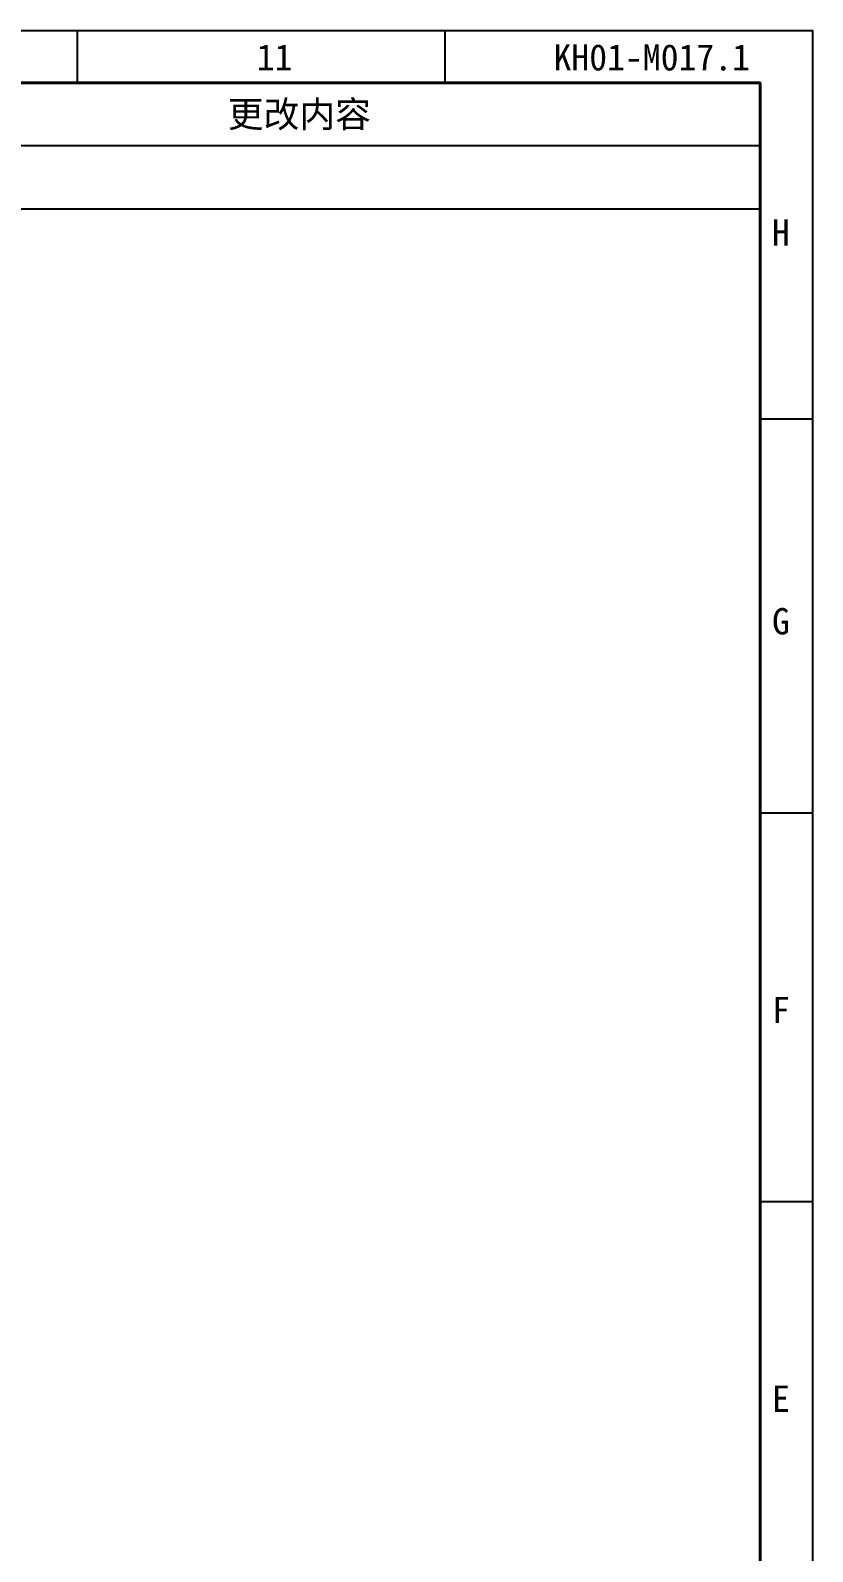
# Model space of a CAD drawing. Header units: millimetres. Extents: x 0 to 87554, y -20854 to 20404.
# Drawn here: x 52679 to 57569, y 9997 to 19505 of the extents above; entities that cross this region are included whole.
import ezdxf
from ezdxf.enums import TextEntityAlignment as Align

# ---------------------------------------------------------------- set-up
doc = ezdxf.new("R2010")
doc.units = ezdxf.units.MM
doc.layers.get('0').update_dxf_attribs({"lineweight": 15})
doc.layers.add('FORM', color=7, linetype='Continuous')
doc.styles.add('KEHUA', font='STFANGSO.TTF')

# ---------------------------------------------------------------- blocks, each defined once
blk = doc.blocks.new('KH01-M017S')
at = {"layer": 'FORM', "color": 4}
for p, q in [((350, 297), (350, 292)), ((385, 297), (385, 292)), ((420, 260), (415, 260)), ((420, 222.5), (415, 222.5)), ((420, 185.5), (415, 185.5))]:
    blk.add_line(p, q, dxfattribs=at)
at = {"layer": 'FORM', "color": 8}
for p, q in [((415, 286), (315, 286)), ((415, 280), (315, 280))]:
    blk.add_line(p, q, dxfattribs=at)
at = {"layer": 'FORM', "color": 6}
blk.add_lwpolyline([(0, 297), (420, 297), (420, 0), (0, 0)], close=True, dxfattribs=at)
at = {"layer": 'FORM', "color": 8, "lineweight": 40}
blk.add_lwpolyline([(5, 5), (415, 5), (415, 292), (5, 292)], close=True, dxfattribs=at)
at = {"layer": 'FORM', "color": 4, "style": 'KEHUA'}
for s, p in [('11', (367.09, 293.19)), ('KH01-M017.1', (395.34, 293.19)), ('H', (416.14, 276.52)), ('G', (416.14, 239.52)), ('F', (416.14, 202.52)), ('E', (416.14, 165.52))]:
    blk.add_text(s, height=2.5, dxfattribs=at).set_placement(p)
at = {"layer": 'FORM', "color": 8, "style": 'KEHUA'}
blk.add_text('更改内容', height=2.5, dxfattribs=at).set_placement((364.33, 287.78))
blk.add_attdef('公司名称', text='', height=2.5, dxfattribs=at).set_placement((284.94, 43.94), align=Align.MIDDLE_LEFT)
at = {"layer": 'FORM', "color": 4, "style": 'KEHUA'}
for tag, p in [('设计者', (369.07, 43.93)), ('工程名称', (299.91, 37.59)), ('审核者', (369.07, 37.93)), ('标准化', (369.07, 31.93)), ('批准者', (369.07, 25.93))]:
    blk.add_attdef(tag, text='', height=2.5, dxfattribs=at).set_placement(p, align=Align.MIDDLE_LEFT)
for tag, p in [('图纸名称', (299.91, 30.82)), ('产品型号', (299.91, 24.82)), ('版本', (299.91, 18.64)), ('页码', (299.91, 12.64))]:
    blk.add_attdef(tag, p, '', height=2.5, dxfattribs=at)

msp = doc.modelspace()

# ---------------------------------------------------------------- block references
at = {"xscale": 65.67391285754275, "yscale": 65.67391285754275, "zscale": 65.67391285754275}
msp.add_blockref('KH01-M017S', (29985.462, 0), dxfattribs=at)

doc.saveas('drawing.dxf')
